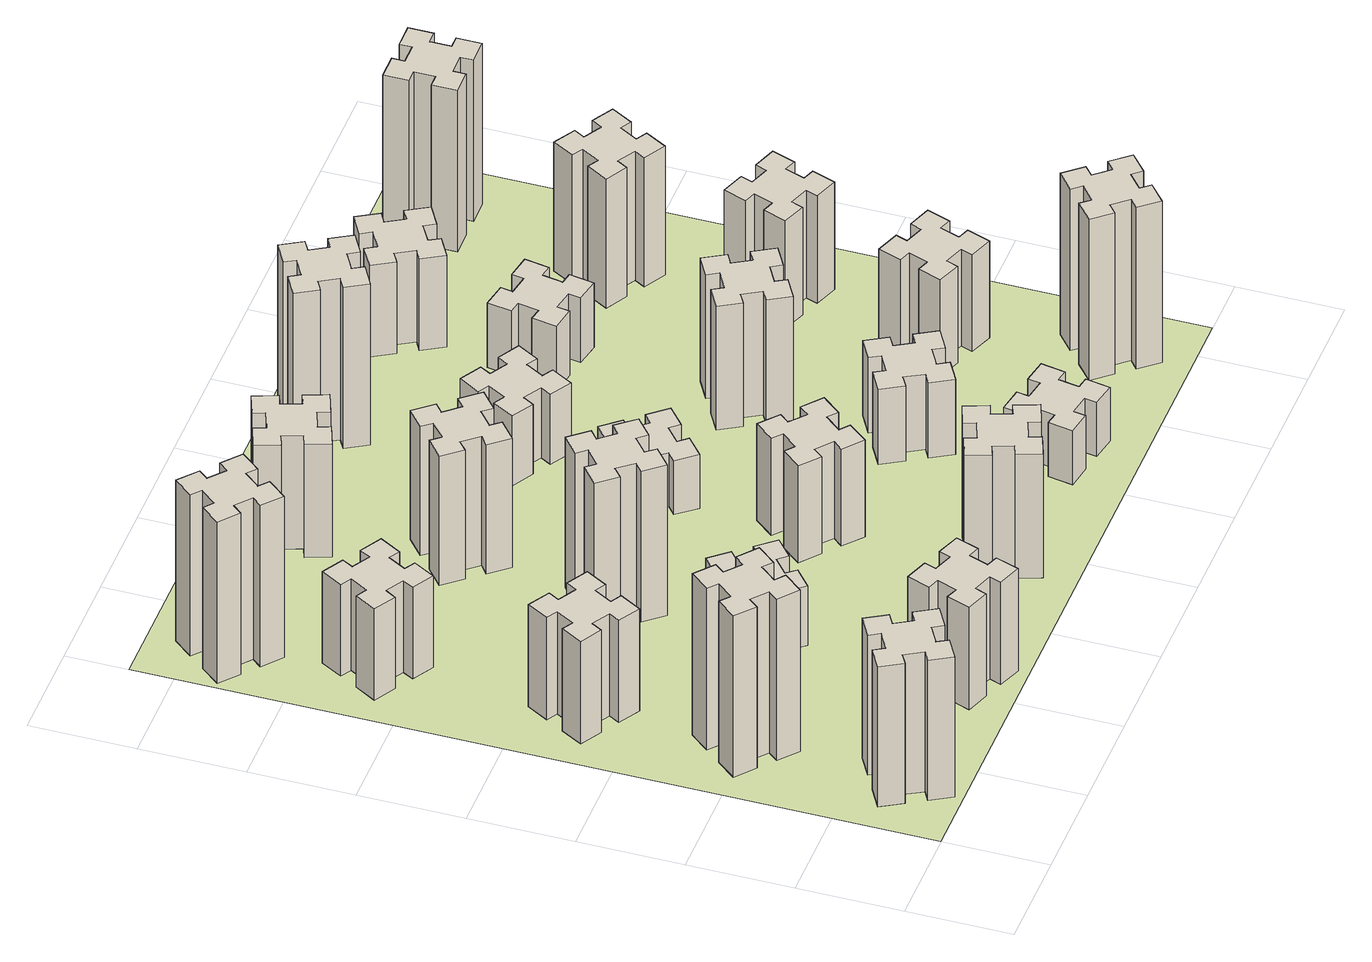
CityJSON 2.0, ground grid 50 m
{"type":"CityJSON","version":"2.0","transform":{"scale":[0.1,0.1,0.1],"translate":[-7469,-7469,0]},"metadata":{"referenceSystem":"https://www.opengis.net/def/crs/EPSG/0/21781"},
"CityObjects":{
"building1":{"type":"Building","attributes":{"class":"1000","function":"1000","usage":"1000","yearOfConstruction":2016,"roofType":"1000","measuredHeight":78,"storeysAboveGround":30,"storeysBelowGround":0},"geometry":[{"type":"Solid","lod":"1","boundaries":[[[[0,1,2,3,4,5,6,7,8,9,10,11,12,13,14,15,16,17,18,19]],[[17,16,20,21]],[[16,15,22,20]],[[15,14,23,22]],[[14,13,24,23]],[[13,12,25,24]],[[12,11,26,25]],[[11,10,27,26]],[[10,9,28,27]],[[9,8,29,28]],[[8,7,30,29]],[[7,6,31,30]],[[6,5,32,31]],[[5,4,33,32]],[[4,3,34,33]],[[3,2,35,34]],[[2,1,36,35]],[[1,0,37,36]],[[0,19,38,37]],[[19,18,39,38]],[[18,17,21,39]],[[24,25,26,27,28,29,30,31,32,33,34,35,36,37,38,39,21,20,22,23]]]]}]},
"building2":{"type":"Building","attributes":{"class":"1000","function":"1000","usage":"1000","yearOfConstruction":2016,"roofType":"1000","measuredHeight":90,"storeysAboveGround":30,"storeysBelowGround":0},"geometry":[{"type":"Solid","lod":"1","boundaries":[[[[40,41,42,43,44,45,46,47,48,49,50,51,52,53,54,55,56,57,58,59]],[[57,56,60,61]],[[56,55,62,60]],[[55,54,63,62]],[[54,53,64,63]],[[53,52,65,64]],[[52,51,66,65]],[[51,50,67,66]],[[50,49,68,67]],[[49,48,69,68]],[[48,47,70,69]],[[47,46,71,70]],[[46,45,72,71]],[[45,44,73,72]],[[44,43,74,73]],[[43,42,75,74]],[[42,41,76,75]],[[41,40,77,76]],[[40,59,78,77]],[[59,58,79,78]],[[58,57,61,79]],[[64,65,66,67,68,69,70,71,72,73,74,75,76,77,78,79,61,60,62,63]]]]}]},
"building3":{"type":"Building","attributes":{"class":"1000","function":"1000","usage":"1000","yearOfConstruction":2016,"roofType":"1000","measuredHeight":57,"storeysAboveGround":30,"storeysBelowGround":0},"geometry":[{"type":"Solid","lod":"1","boundaries":[[[[80,81,82,83,84,85,86,87,88,89,90,91,92,93,94,95,96,97,98,99]],[[97,96,100,101]],[[96,95,102,100]],[[95,94,103,102]],[[94,93,104,103]],[[93,92,105,104]],[[92,91,106,105]],[[91,90,107,106]],[[90,89,108,107]],[[89,88,109,108]],[[88,87,110,109]],[[87,86,111,110]],[[86,85,112,111]],[[85,84,113,112]],[[84,83,114,113]],[[83,82,115,114]],[[82,81,116,115]],[[81,80,117,116]],[[80,99,118,117]],[[99,98,119,118]],[[98,97,101,119]],[[104,105,106,107,108,109,110,111,112,113,114,115,116,117,118,119,101,100,102,103]]]]}]},
"building4":{"type":"Building","attributes":{"class":"1000","function":"1000","usage":"1000","yearOfConstruction":2016,"roofType":"1000","measuredHeight":51,"storeysAboveGround":30,"storeysBelowGround":0},"geometry":[{"type":"Solid","lod":"1","boundaries":[[[[120,121,122,123,124,125,126,127,128,129,130,131,132,133,134,135,136,137,138,139]],[[137,136,140,141]],[[136,135,142,140]],[[135,134,143,142]],[[134,133,144,143]],[[133,132,145,144]],[[132,131,146,145]],[[131,130,147,146]],[[130,129,148,147]],[[129,128,149,148]],[[128,127,150,149]],[[127,126,151,150]],[[126,125,152,151]],[[125,124,153,152]],[[124,123,154,153]],[[123,122,155,154]],[[122,121,156,155]],[[121,120,157,156]],[[120,139,158,157]],[[139,138,159,158]],[[138,137,141,159]],[[144,145,146,147,148,149,150,151,152,153,154,155,156,157,158,159,141,140,142,143]]]]}]},
"building5":{"type":"Building","attributes":{"class":"1000","function":"1000","usage":"1000","yearOfConstruction":2016,"roofType":"1000","measuredHeight":57,"storeysAboveGround":30,"storeysBelowGround":0},"geometry":[{"type":"Solid","lod":"1","boundaries":[[[[160,161,162,163,164,165,166,167,168,169,170,171,172,173,174,175,176,177,178,179]],[[177,176,180,181]],[[176,175,182,180]],[[175,174,183,182]],[[174,173,184,183]],[[173,172,185,184]],[[172,171,186,185]],[[171,170,187,186]],[[170,169,188,187]],[[169,168,189,188]],[[168,167,190,189]],[[167,166,191,190]],[[166,165,192,191]],[[165,164,193,192]],[[164,163,194,193]],[[163,162,195,194]],[[162,161,196,195]],[[161,160,197,196]],[[160,179,198,197]],[[179,178,199,198]],[[178,177,181,199]],[[184,185,186,187,188,189,190,191,192,193,194,195,196,197,198,199,181,180,182,183]]]]}]},
"building6":{"type":"Building","attributes":{"class":"1000","function":"1000","usage":"1000","yearOfConstruction":2016,"roofType":"1000","measuredHeight":90,"storeysAboveGround":30,"storeysBelowGround":0},"geometry":[{"type":"Solid","lod":"1","boundaries":[[[[200,201,202,203,204,205,206,207,208,209,210,211,212,213,214,215,216,217,218,219]],[[217,216,220,221]],[[216,215,222,220]],[[215,214,223,222]],[[214,213,224,223]],[[213,212,225,224]],[[212,211,226,225]],[[211,210,227,226]],[[210,209,228,227]],[[209,208,229,228]],[[208,207,230,229]],[[207,206,231,230]],[[206,205,232,231]],[[205,204,233,232]],[[204,203,234,233]],[[203,202,235,234]],[[202,201,236,235]],[[201,200,237,236]],[[200,219,238,237]],[[219,218,239,238]],[[218,217,221,239]],[[224,225,226,227,228,229,230,231,232,233,234,235,236,237,238,239,221,220,222,223]]]]}]},
"building7":{"type":"Building","attributes":{"class":"1000","function":"1000","usage":"1000","yearOfConstruction":2016,"roofType":"1000","measuredHeight":33,"storeysAboveGround":30,"storeysBelowGround":0},"geometry":[{"type":"Solid","lod":"1","boundaries":[[[[240,241,242,243,244,245,246,247,248,249,250,251,252,253,254,255,256,257,258,259]],[[257,256,260,261]],[[256,255,262,260]],[[255,254,263,262]],[[254,253,264,263]],[[253,252,265,264]],[[252,251,266,265]],[[251,250,267,266]],[[250,249,268,267]],[[249,248,269,268]],[[248,247,270,269]],[[247,246,271,270]],[[246,245,272,271]],[[245,244,273,272]],[[244,243,274,273]],[[243,242,275,274]],[[242,241,276,275]],[[241,240,277,276]],[[240,259,278,277]],[[259,258,279,278]],[[258,257,261,279]],[[264,265,266,267,268,269,270,271,272,273,274,275,276,277,278,279,261,260,262,263]]]]}]},
"building8":{"type":"Building","attributes":{"class":"1000","function":"1000","usage":"1000","yearOfConstruction":2016,"roofType":"1000","measuredHeight":84,"storeysAboveGround":30,"storeysBelowGround":0},"geometry":[{"type":"Solid","lod":"1","boundaries":[[[[280,281,282,283,284,285,286,287,288,289,290,291,292,293,294,295,296,297,298,299]],[[297,296,300,301]],[[296,295,302,300]],[[295,294,303,302]],[[294,293,304,303]],[[293,292,305,304]],[[292,291,306,305]],[[291,290,307,306]],[[290,289,308,307]],[[289,288,309,308]],[[288,287,310,309]],[[287,286,311,310]],[[286,285,312,311]],[[285,284,313,312]],[[284,283,314,313]],[[283,282,315,314]],[[282,281,316,315]],[[281,280,317,316]],[[280,299,318,317]],[[299,298,319,318]],[[298,297,301,319]],[[304,305,306,307,308,309,310,311,312,313,314,315,316,317,318,319,301,300,302,303]]]]}]},
"building9":{"type":"Building","attributes":{"class":"1000","function":"1000","usage":"1000","yearOfConstruction":2016,"roofType":"1000","measuredHeight":72,"storeysAboveGround":30,"storeysBelowGround":0},"geometry":[{"type":"Solid","lod":"1","boundaries":[[[[320,321,322,323,324,325,326,327,328,329,330,331,332,333,334,335,336,337,338,339]],[[337,336,340,341]],[[336,335,342,340]],[[335,334,343,342]],[[334,333,344,343]],[[333,332,345,344]],[[332,331,346,345]],[[331,330,347,346]],[[330,329,348,347]],[[329,328,349,348]],[[328,327,350,349]],[[327,326,351,350]],[[326,325,352,351]],[[325,324,353,352]],[[324,323,354,353]],[[323,322,355,354]],[[322,321,356,355]],[[321,320,357,356]],[[320,339,358,357]],[[339,338,359,358]],[[338,337,341,359]],[[344,345,346,347,348,349,350,351,352,353,354,355,356,357,358,359,341,340,342,343]]]]}]},
"building10":{"type":"Building","attributes":{"class":"1000","function":"1000","usage":"1000","yearOfConstruction":2016,"roofType":"1000","measuredHeight":69,"storeysAboveGround":30,"storeysBelowGround":0},"geometry":[{"type":"Solid","lod":"1","boundaries":[[[[360,361,362,363,364,365,366,367,368,369,370,371,372,373,374,375,376,377,378,379]],[[377,376,380,381]],[[376,375,382,380]],[[375,374,383,382]],[[374,373,384,383]],[[373,372,385,384]],[[372,371,386,385]],[[371,370,387,386]],[[370,369,388,387]],[[369,368,389,388]],[[368,367,390,389]],[[367,366,391,390]],[[366,365,392,391]],[[365,364,393,392]],[[364,363,394,393]],[[363,362,395,394]],[[362,361,396,395]],[[361,360,397,396]],[[360,379,398,397]],[[379,378,399,398]],[[378,377,381,399]],[[384,385,386,387,388,389,390,391,392,393,394,395,396,397,398,399,381,380,382,383]]]]}]},
"building11":{"type":"Building","attributes":{"class":"1000","function":"1000","usage":"1000","yearOfConstruction":2016,"roofType":"1000","measuredHeight":63,"storeysAboveGround":30,"storeysBelowGround":0},"geometry":[{"type":"Solid","lod":"1","boundaries":[[[[400,401,402,403,404,405,406,407,408,409,410,411,412,413,414,415,416,417,418,419]],[[417,416,420,421]],[[416,415,422,420]],[[415,414,423,422]],[[414,413,424,423]],[[413,412,425,424]],[[412,411,426,425]],[[411,410,427,426]],[[410,409,428,427]],[[409,408,429,428]],[[408,407,430,429]],[[407,406,431,430]],[[406,405,432,431]],[[405,404,433,432]],[[404,403,434,433]],[[403,402,435,434]],[[402,401,436,435]],[[401,400,437,436]],[[400,419,438,437]],[[419,418,439,438]],[[418,417,421,439]],[[424,425,426,427,428,429,430,431,432,433,434,435,436,437,438,439,421,420,422,423]]]]}]},
"building12":{"type":"Building","attributes":{"class":"1000","function":"1000","usage":"1000","yearOfConstruction":2016,"roofType":"1000","measuredHeight":54,"storeysAboveGround":30,"storeysBelowGround":0},"geometry":[{"type":"Solid","lod":"1","boundaries":[[[[440,441,442,443,444,445,446,447,448,449,450,451,452,453,454,455,456,457,458,459]],[[457,456,460,461]],[[456,455,462,460]],[[455,454,463,462]],[[454,453,464,463]],[[453,452,465,464]],[[452,451,466,465]],[[451,450,467,466]],[[450,449,468,467]],[[449,448,469,468]],[[448,447,470,469]],[[447,446,471,470]],[[446,445,472,471]],[[445,444,473,472]],[[444,443,474,473]],[[443,442,475,474]],[[442,441,476,475]],[[441,440,477,476]],[[440,459,478,477]],[[459,458,479,478]],[[458,457,461,479]],[[464,465,466,467,468,469,470,471,472,473,474,475,476,477,478,479,461,460,462,463]]]]}]},
"building13":{"type":"Building","attributes":{"class":"1000","function":"1000","usage":"1000","yearOfConstruction":2016,"roofType":"1000","measuredHeight":30,"storeysAboveGround":30,"storeysBelowGround":0},"geometry":[{"type":"Solid","lod":"1","boundaries":[[[[480,481,482,483,484,485,486,487,488,489,490,491,492,493,494,495,496,497,498,499]],[[497,496,500,501]],[[496,495,502,500]],[[495,494,503,502]],[[494,493,504,503]],[[493,492,505,504]],[[492,491,506,505]],[[491,490,507,506]],[[490,489,508,507]],[[489,488,509,508]],[[488,487,510,509]],[[487,486,511,510]],[[486,485,512,511]],[[485,484,513,512]],[[484,483,514,513]],[[483,482,515,514]],[[482,481,516,515]],[[481,480,517,516]],[[480,499,518,517]],[[499,498,519,518]],[[498,497,501,519]],[[504,505,506,507,508,509,510,511,512,513,514,515,516,517,518,519,501,500,502,503]]]]}]},
"building14":{"type":"Building","attributes":{"class":"1000","function":"1000","usage":"1000","yearOfConstruction":2016,"roofType":"1000","measuredHeight":39,"storeysAboveGround":30,"storeysBelowGround":0},"geometry":[{"type":"Solid","lod":"1","boundaries":[[[[520,521,522,523,524,525,526,527,528,529,530,531,532,533,534,535,536,537,538,539]],[[537,536,540,541]],[[536,535,542,540]],[[535,534,543,542]],[[534,533,544,543]],[[533,532,545,544]],[[532,531,546,545]],[[531,530,547,546]],[[530,529,548,547]],[[529,528,549,548]],[[528,527,550,549]],[[527,526,551,550]],[[526,525,552,551]],[[525,524,553,552]],[[524,523,554,553]],[[523,522,555,554]],[[522,521,556,555]],[[521,520,557,556]],[[520,539,558,557]],[[539,538,559,558]],[[538,537,541,559]],[[544,545,546,547,548,549,550,551,552,553,554,555,556,557,558,559,541,540,542,543]]]]}]},
"building15":{"type":"Building","attributes":{"class":"1000","function":"1000","usage":"1000","yearOfConstruction":2016,"roofType":"1000","measuredHeight":30,"storeysAboveGround":30,"storeysBelowGround":0},"geometry":[{"type":"Solid","lod":"1","boundaries":[[[[560,561,562,563,564,565,566,567,568,569,570,571,572,573,574,575,576,577,578,579]],[[577,576,580,581]],[[576,575,582,580]],[[575,574,583,582]],[[574,573,584,583]],[[573,572,585,584]],[[572,571,586,585]],[[571,570,587,586]],[[570,569,588,587]],[[569,568,589,588]],[[568,567,590,589]],[[567,566,591,590]],[[566,565,592,591]],[[565,564,593,592]],[[564,563,594,593]],[[563,562,595,594]],[[562,561,596,595]],[[561,560,597,596]],[[560,579,598,597]],[[579,578,599,598]],[[578,577,581,599]],[[584,585,586,587,588,589,590,591,592,593,594,595,596,597,598,599,581,580,582,583]]]]}]},
"building16":{"type":"Building","attributes":{"class":"1000","function":"1000","usage":"1000","yearOfConstruction":2016,"roofType":"1000","measuredHeight":90,"storeysAboveGround":30,"storeysBelowGround":0},"geometry":[{"type":"Solid","lod":"1","boundaries":[[[[600,601,602,603,604,605,606,607,608,609,610,611,612,613,614,615,616,617,618,619]],[[617,616,620,621]],[[616,615,622,620]],[[615,614,623,622]],[[614,613,624,623]],[[613,612,625,624]],[[612,611,626,625]],[[611,610,627,626]],[[610,609,628,627]],[[609,608,629,628]],[[608,607,630,629]],[[607,606,631,630]],[[606,605,632,631]],[[605,604,633,632]],[[604,603,634,633]],[[603,602,635,634]],[[602,601,636,635]],[[601,600,637,636]],[[600,619,638,637]],[[619,618,639,638]],[[618,617,621,639]],[[624,625,626,627,628,629,630,631,632,633,634,635,636,637,638,639,621,620,622,623]]]]}]},
"building17":{"type":"Building","attributes":{"class":"1000","function":"1000","usage":"1000","yearOfConstruction":2016,"roofType":"1000","measuredHeight":42,"storeysAboveGround":30,"storeysBelowGround":0},"geometry":[{"type":"Solid","lod":"1","boundaries":[[[[640,641,642,643,644,645,646,647,648,649,650,651,652,653,654,655,656,657,658,659]],[[657,656,660,661]],[[656,655,662,660]],[[655,654,663,662]],[[654,653,664,663]],[[653,652,665,664]],[[652,651,666,665]],[[651,650,667,666]],[[650,649,668,667]],[[649,648,669,668]],[[648,647,670,669]],[[647,646,671,670]],[[646,645,672,671]],[[645,644,673,672]],[[644,643,674,673]],[[643,642,675,674]],[[642,641,676,675]],[[641,640,677,676]],[[640,659,678,677]],[[659,658,679,678]],[[658,657,661,679]],[[664,665,666,667,668,669,670,671,672,673,674,675,676,677,678,679,661,660,662,663]]]]}]},
"building18":{"type":"Building","attributes":{"class":"1000","function":"1000","usage":"1000","yearOfConstruction":2016,"roofType":"1000","measuredHeight":69,"storeysAboveGround":30,"storeysBelowGround":0},"geometry":[{"type":"Solid","lod":"1","boundaries":[[[[680,681,682,683,684,685,686,687,688,689,690,691,692,693,694,695,696,697,698,699]],[[697,696,700,701]],[[696,695,702,700]],[[695,694,703,702]],[[694,693,704,703]],[[693,692,705,704]],[[692,691,706,705]],[[691,690,707,706]],[[690,689,708,707]],[[689,688,709,708]],[[688,687,710,709]],[[687,686,711,710]],[[686,685,712,711]],[[685,684,713,712]],[[684,683,714,713]],[[683,682,715,714]],[[682,681,716,715]],[[681,680,717,716]],[[680,699,718,717]],[[699,698,719,718]],[[698,697,701,719]],[[704,705,706,707,708,709,710,711,712,713,714,715,716,717,718,719,701,700,702,703]]]]}]},
"building19":{"type":"Building","attributes":{"class":"1000","function":"1000","usage":"1000","yearOfConstruction":2016,"roofType":"1000","measuredHeight":36,"storeysAboveGround":30,"storeysBelowGround":0},"geometry":[{"type":"Solid","lod":"1","boundaries":[[[[720,721,722,723,724,725,726,727,728,729,730,731,732,733,734,735,736,737,738,739]],[[737,736,740,741]],[[736,735,742,740]],[[735,734,743,742]],[[734,733,744,743]],[[733,732,745,744]],[[732,731,746,745]],[[731,730,747,746]],[[730,729,748,747]],[[729,728,749,748]],[[728,727,750,749]],[[727,726,751,750]],[[726,725,752,751]],[[725,724,753,752]],[[724,723,754,753]],[[723,722,755,754]],[[722,721,756,755]],[[721,720,757,756]],[[720,739,758,757]],[[739,738,759,758]],[[738,737,741,759]],[[744,745,746,747,748,749,750,751,752,753,754,755,756,757,758,759,741,740,742,743]]]]}]},
"building20":{"type":"Building","attributes":{"class":"1000","function":"1000","usage":"1000","yearOfConstruction":2016,"roofType":"1000","measuredHeight":90,"storeysAboveGround":30,"storeysBelowGround":0},"geometry":[{"type":"Solid","lod":"1","boundaries":[[[[760,761,762,763,764,765,766,767,768,769,770,771,772,773,774,775,776,777,778,779]],[[777,776,780,781]],[[776,775,782,780]],[[775,774,783,782]],[[774,773,784,783]],[[773,772,785,784]],[[772,771,786,785]],[[771,770,787,786]],[[770,769,788,787]],[[769,768,789,788]],[[768,767,790,789]],[[767,766,791,790]],[[766,765,792,791]],[[765,764,793,792]],[[764,763,794,793]],[[763,762,795,794]],[[762,761,796,795]],[[761,760,797,796]],[[760,779,798,797]],[[779,778,799,798]],[[778,777,781,799]],[[784,785,786,787,788,789,790,791,792,793,794,795,796,797,798,799,781,780,782,783]]]]}]},
"building21":{"type":"Building","attributes":{"class":"1000","function":"1000","usage":"1000","yearOfConstruction":2016,"roofType":"1000","measuredHeight":54,"storeysAboveGround":30,"storeysBelowGround":0},"geometry":[{"type":"Solid","lod":"1","boundaries":[[[[800,801,802,803,804,805,806,807,808,809,810,811,812,813,814,815,816,817,818,819]],[[817,816,820,821]],[[816,815,822,820]],[[815,814,823,822]],[[814,813,824,823]],[[813,812,825,824]],[[812,811,826,825]],[[811,810,827,826]],[[810,809,828,827]],[[809,808,829,828]],[[808,807,830,829]],[[807,806,831,830]],[[806,805,832,831]],[[805,804,833,832]],[[804,803,834,833]],[[803,802,835,834]],[[802,801,836,835]],[[801,800,837,836]],[[800,819,838,837]],[[819,818,839,838]],[[818,817,821,839]],[[824,825,826,827,828,829,830,831,832,833,834,835,836,837,838,839,821,820,822,823]]]]}]},
"building22":{"type":"Building","attributes":{"class":"1000","function":"1000","usage":"1000","yearOfConstruction":2016,"roofType":"1000","measuredHeight":51,"storeysAboveGround":30,"storeysBelowGround":0},"geometry":[{"type":"Solid","lod":"1","boundaries":[[[[840,841,842,843,844,845,846,847,848,849,850,851,852,853,854,855,856,857,858,859]],[[857,856,860,861]],[[856,855,862,860]],[[855,854,863,862]],[[854,853,864,863]],[[853,852,865,864]],[[852,851,866,865]],[[851,850,867,866]],[[850,849,868,867]],[[849,848,869,868]],[[848,847,870,869]],[[847,846,871,870]],[[846,845,872,871]],[[845,844,873,872]],[[844,843,874,873]],[[843,842,875,874]],[[842,841,876,875]],[[841,840,877,876]],[[840,859,878,877]],[[859,858,879,878]],[[858,857,861,879]],[[864,865,866,867,868,869,870,871,872,873,874,875,876,877,878,879,861,860,862,863]]]]}]},
"building23":{"type":"Building","attributes":{"class":"1000","function":"1000","usage":"1000","yearOfConstruction":2016,"roofType":"1000","measuredHeight":60,"storeysAboveGround":30,"storeysBelowGround":0},"geometry":[{"type":"Solid","lod":"1","boundaries":[[[[880,881,882,883,884,885,886,887,888,889,890,891,892,893,894,895,896,897,898,899]],[[897,896,900,901]],[[896,895,902,900]],[[895,894,903,902]],[[894,893,904,903]],[[893,892,905,904]],[[892,891,906,905]],[[891,890,907,906]],[[890,889,908,907]],[[889,888,909,908]],[[888,887,910,909]],[[887,886,911,910]],[[886,885,912,911]],[[885,884,913,912]],[[884,883,914,913]],[[883,882,915,914]],[[882,881,916,915]],[[881,880,917,916]],[[880,899,918,917]],[[899,898,919,918]],[[898,897,901,919]],[[904,905,906,907,908,909,910,911,912,913,914,915,916,917,918,919,901,900,902,903]]]]}]},
"building24":{"type":"Building","attributes":{"class":"1000","function":"1000","usage":"1000","yearOfConstruction":2016,"roofType":"1000","measuredHeight":72,"storeysAboveGround":30,"storeysBelowGround":0},"geometry":[{"type":"Solid","lod":"1","boundaries":[[[[920,921,922,923,924,925,926,927,928,929,930,931,932,933,934,935,936,937,938,939]],[[937,936,940,941]],[[936,935,942,940]],[[935,934,943,942]],[[934,933,944,943]],[[933,932,945,944]],[[932,931,946,945]],[[931,930,947,946]],[[930,929,948,947]],[[929,928,949,948]],[[928,927,950,949]],[[927,926,951,950]],[[926,925,952,951]],[[925,924,953,952]],[[924,923,954,953]],[[923,922,955,954]],[[922,921,956,955]],[[921,920,957,956]],[[920,939,958,957]],[[939,938,959,958]],[[938,937,941,959]],[[944,945,946,947,948,949,950,951,952,953,954,955,956,957,958,959,941,940,942,943]]]]}]},
"building25":{"type":"Building","attributes":{"class":"1000","function":"1000","usage":"1000","yearOfConstruction":2016,"roofType":"1000","measuredHeight":90,"storeysAboveGround":30,"storeysBelowGround":0},"geometry":[{"type":"Solid","lod":"1","boundaries":[[[[960,961,962,963,964,965,966,967,968,969,970,971,972,973,974,975,976,977,978,979]],[[977,976,980,981]],[[976,975,982,980]],[[975,974,983,982]],[[974,973,984,983]],[[973,972,985,984]],[[972,971,986,985]],[[971,970,987,986]],[[970,969,988,987]],[[969,968,989,988]],[[968,967,990,989]],[[967,966,991,990]],[[966,965,992,991]],[[965,964,993,992]],[[964,963,994,993]],[[963,962,995,994]],[[962,961,996,995]],[[961,960,997,996]],[[960,979,998,997]],[[979,978,999,998]],[[978,977,981,999]],[[984,985,986,987,988,989,990,991,992,993,994,995,996,997,998,999,981,980,982,983]]]]}]},
"landuse1":{"type":"LandUse","attributes":{"name":"plot1","function":"1010"},"geometry":[{"type":"MultiSurface","lod":"1","boundaries":[[[1000,1001,1002,1003]]]}]}
},
"vertices":[
[255,264,0],[305,177,0],[253,147,0],[313,43,0],[417,103,0],[387,155,0],[474,205,0],[504,153,0],[608,213,0],[548,317,0],[496,287,0],[446,374,0],[498,404,0],[438,508,0],[334,448,0],[364,396,0],[277,346,0],[247,398,0],[143,338,0],[203,234,0],[277,346,780],[247,398,780],[364,396,780],[334,448,780],[438,508,780],[498,404,780],[446,374,780],[496,287,780],[548,317,780],[608,213,780],[504,153,780],[474,205,780],[387,155,780],[417,103,780],[313,43,780],[253,147,780],[305,177,780],[255,264,780],[203,234,780],[143,338,780],
[484,1067,0],[408,1132,0],[446,1178,0],[354,1255,0],[277,1163,0],[323,1124,0],[259,1048,0],[213,1086,0],[136,994,0],[228,917,0],[266,963,0],[343,899,0],[304,853,0],[396,776,0],[473,868,0],[427,906,0],[492,983,0],[538,944,0],[615,1036,0],[523,1113,0],[492,983,900],[538,944,900],[427,906,900],[473,868,900],[396,776,900],[304,853,900],[343,899,900],[266,963,900],[228,917,900],[136,994,900],[213,1086,900],[259,1048,900],[323,1124,900],[277,1163,900],[354,1255,900],[446,1178,900],[408,1132,900],[484,1067,900],[523,1113,900],[615,1036,900],
[474,1826,0],[387,1876,0],[417,1928,0],[313,1988,0],[253,1884,0],[305,1854,0],[255,1767,0],[203,1797,0],[143,1693,0],[247,1633,0],[277,1685,0],[364,1635,0],[334,1583,0],[438,1523,0],[498,1627,0],[446,1657,0],[496,1744,0],[548,1714,0],[608,1818,0],[504,1878,0],[496,1744,570],[548,1714,570],[446,1657,570],[498,1627,570],[438,1523,570],[334,1583,570],[364,1635,570],[277,1685,570],[247,1633,570],[143,1693,570],[203,1797,570],[255,1767,570],[305,1854,570],[253,1884,570],[313,1988,570],[417,1928,570],[387,1876,570],[474,1826,570],[504,1878,570],[608,1818,570],
[446,2597,0],[496,2684,0],[548,2654,0],[608,2758,0],[504,2818,0],[474,2766,0],[387,2816,0],[417,2868,0],[313,2928,0],[253,2824,0],[305,2794,0],[255,2707,0],[203,2737,0],[143,2633,0],[247,2573,0],[277,2625,0],[364,2575,0],[334,2523,0],[438,2463,0],[498,2567,0],[364,2575,510],[334,2523,510],[277,2625,510],[247,2573,510],[143,2633,510],[203,2737,510],[255,2707,510],[305,2794,510],[253,2824,510],[313,2928,510],[417,2868,510],[387,2816,510],[474,2766,510],[504,2818,510],[608,2758,510],[548,2654,510],[496,2684,510],[446,2597,510],[498,2567,510],[438,2463,510],
[1029,360,0],[995,266,0],[939,287,0],[897,174,0],[1010,133,0],[1031,189,0],[1125,155,0],[1104,99,0],[1217,57,0],[1258,170,0],[1202,191,0],[1236,285,0],[1292,264,0],[1333,377,0],[1220,418,0],[1200,362,0],[1106,396,0],[1127,452,0],[1014,493,0],[973,380,0],[1106,396,570],[1127,452,570],[1200,362,570],[1220,418,570],[1333,377,570],[1292,264,570],[1236,285,570],[1202,191,570],[1258,170,570],[1217,57,570],[1104,99,570],[1125,155,570],[1031,189,570],[1010,133,570],[897,174,570],[939,287,570],[995,266,570],[1029,360,570],[973,380,570],[1014,493,570],
[384,3387,0],[308,3452,0],[346,3498,0],[254,3575,0],[177,3483,0],[223,3444,0],[159,3368,0],[113,3406,0],[36,3314,0],[128,3237,0],[166,3283,0],[243,3219,0],[204,3173,0],[296,3096,0],[373,3188,0],[327,3226,0],[392,3303,0],[438,3264,0],[515,3356,0],[423,3433,0],[392,3303,900],[438,3264,900],[327,3226,900],[373,3188,900],[296,3096,900],[204,3173,900],[243,3219,900],[166,3283,900],[128,3237,900],[36,3314,900],[113,3406,900],[159,3368,900],[223,3444,900],[177,3483,900],[254,3575,900],[346,3498,900],[308,3452,900],[384,3387,900],[423,3433,900],[515,3356,900],
[1083,1332,0],[1006,1267,0],[968,1313,0],[876,1236,0],[953,1144,0],[999,1183,0],[1063,1106,0],[1017,1068,0],[1094,976,0],[1186,1053,0],[1148,1099,0],[1224,1163,0],[1263,1117,0],[1355,1194,0],[1278,1286,0],[1232,1248,0],[1167,1324,0],[1213,1363,0],[1136,1455,0],[1044,1378,0],[1167,1324,330],[1213,1363,330],[1232,1248,330],[1278,1286,330],[1355,1194,330],[1263,1117,330],[1224,1163,330],[1148,1099,330],[1186,1053,330],[1094,976,330],[1017,1068,330],[1063,1106,330],[999,1183,330],[953,1144,330],[876,1236,330],[968,1313,330],[1006,1267,330],[1083,1332,330],[1044,1378,330],[1136,1455,330],
[1083,1972,0],[1006,1907,0],[968,1953,0],[876,1876,0],[953,1784,0],[999,1823,0],[1063,1746,0],[1017,1708,0],[1094,1616,0],[1186,1693,0],[1148,1739,0],[1224,1803,0],[1263,1757,0],[1355,1834,0],[1278,1926,0],[1232,1888,0],[1167,1964,0],[1213,2003,0],[1136,2095,0],[1044,2018,0],[1167,1964,840],[1213,2003,840],[1232,1888,840],[1278,1926,840],[1355,1834,840],[1263,1757,840],[1224,1803,840],[1148,1739,840],[1186,1693,840],[1094,1616,840],[1017,1708,840],[1063,1746,840],[999,1823,840],[953,1784,840],[876,1876,840],[968,1953,840],[1006,1907,840],[1083,1972,840],[1044,2018,840],[1136,2095,840],
[1099,2563,0],[1163,2486,0],[1117,2448,0],[1194,2356,0],[1286,2433,0],[1248,2479,0],[1324,2543,0],[1363,2497,0],[1455,2574,0],[1378,2666,0],[1332,2628,0],[1267,2704,0],[1313,2743,0],[1236,2835,0],[1144,2758,0],[1183,2712,0],[1106,2647,0],[1068,2693,0],[976,2616,0],[1053,2524,0],[1106,2647,720],[1068,2693,720],[1183,2712,720],[1144,2758,720],[1236,2835,720],[1313,2743,720],[1267,2704,720],[1332,2628,720],[1378,2666,720],[1455,2574,720],[1363,2497,720],[1324,2543,720],[1248,2479,720],[1286,2433,720],[1194,2356,720],[1117,2448,720],[1163,2486,720],[1099,2563,720],[1053,2524,720],[976,2616,720],
[1965,496,0],[1871,462,0],[1850,518,0],[1737,477,0],[1779,364,0],[1835,385,0],[1869,291,0],[1813,270,0],[1854,157,0],[1967,199,0],[1946,255,0],[2040,289,0],[2060,233,0],[2173,274,0],[2132,387,0],[2076,366,0],[2042,460,0],[2098,480,0],[2057,593,0],[1944,552,0],[2042,460,690],[2098,480,690],[2076,366,690],[2132,387,690],[2173,274,690],[2060,233,690],[2040,289,690],[1946,255,690],[1967,199,690],[1854,157,690],[1813,270,690],[1869,291,690],[1835,385,690],[1779,364,690],[1737,477,690],[1850,518,690],[1871,462,690],[1965,496,690],[1944,552,690],[2057,593,690],
[1125,3456,0],[1031,3422,0],[1010,3478,0],[897,3437,0],[939,3324,0],[995,3345,0],[1029,3251,0],[973,3230,0],[1014,3117,0],[1127,3159,0],[1106,3215,0],[1200,3249,0],[1220,3193,0],[1333,3234,0],[1292,3347,0],[1236,3326,0],[1202,3420,0],[1258,3440,0],[1217,3553,0],[1104,3512,0],[1202,3420,630],[1258,3440,630],[1236,3326,630],[1292,3347,630],[1333,3234,630],[1220,3193,630],[1200,3249,630],[1106,3215,630],[1127,3159,630],[1014,3117,630],[973,3230,630],[1029,3251,630],[995,3345,630],[939,3324,630],[897,3437,630],[1010,3478,630],[1031,3422,630],[1125,3456,630],[1104,3512,630],[1217,3553,630],
[1746,1163,0],[1823,1099,0],[1784,1053,0],[1876,976,0],[1953,1068,0],[1907,1106,0],[1972,1183,0],[2018,1144,0],[2095,1236,0],[2003,1313,0],[1964,1267,0],[1888,1332,0],[1926,1378,0],[1834,1455,0],[1757,1363,0],[1803,1324,0],[1739,1248,0],[1693,1286,0],[1616,1194,0],[1708,1117,0],[1739,1248,540],[1693,1286,540],[1803,1324,540],[1757,1363,540],[1834,1455,540],[1926,1378,540],[1888,1332,540],[1964,1267,540],[2003,1313,540],[2095,1236,540],[2018,1144,540],[1972,1183,540],[1907,1106,540],[1953,1068,540],[1876,976,540],[1784,1053,540],[1823,1099,540],[1746,1163,540],[1708,1117,540],[1616,1194,540],
[1972,1988,0],[1907,2064,0],[1953,2103,0],[1876,2195,0],[1784,2118,0],[1823,2072,0],[1746,2007,0],[1708,2053,0],[1616,1976,0],[1693,1884,0],[1739,1923,0],[1803,1846,0],[1757,1808,0],[1834,1716,0],[1926,1793,0],[1888,1839,0],[1964,1903,0],[2003,1857,0],[2095,1934,0],[2018,2026,0],[1964,1903,300],[2003,1857,300],[1888,1839,300],[1926,1793,300],[1834,1716,300],[1757,1808,300],[1803,1846,300],[1739,1923,300],[1693,1884,300],[1616,1976,300],[1708,2053,300],[1746,2007,300],[1823,2072,300],[1784,2118,300],[1876,2195,300],[1953,2103,300],[1907,2064,300],[1972,1988,300],[2018,2026,300],[2095,1934,300],
[2026,2497,0],[2076,2584,0],[2128,2554,0],[2188,2658,0],[2084,2718,0],[2054,2666,0],[1967,2716,0],[1997,2768,0],[1893,2828,0],[1833,2724,0],[1885,2694,0],[1835,2607,0],[1783,2637,0],[1723,2533,0],[1827,2473,0],[1857,2525,0],[1944,2475,0],[1914,2423,0],[2018,2363,0],[2078,2467,0],[1944,2475,390],[1914,2423,390],[1857,2525,390],[1827,2473,390],[1723,2533,390],[1783,2637,390],[1835,2607,390],[1885,2694,390],[1833,2724,390],[1893,2828,390],[1997,2768,390],[1967,2716,390],[2054,2666,390],[2084,2718,390],[2188,2658,390],[2128,2554,390],[2076,2584,390],[2026,2497,390],[2078,2467,390],[2018,2363,390],
[2596,444,0],[2578,345,0],[2519,356,0],[2498,237,0],[2617,217,0],[2627,276,0],[2725,258,0],[2715,199,0],[2833,178,0],[2854,297,0],[2795,307,0],[2812,405,0],[2871,395,0],[2892,513,0],[2774,534,0],[2764,475,0],[2665,492,0],[2676,551,0],[2557,572,0],[2537,454,0],[2665,492,300],[2676,551,300],[2764,475,300],[2774,534,300],[2892,513,300],[2871,395,300],[2812,405,300],[2795,307,300],[2854,297,300],[2833,178,300],[2715,199,300],[2725,258,300],[2627,276,300],[2617,217,300],[2498,237,300],[2519,356,300],[2578,345,300],[2596,444,300],[2537,454,300],[2557,572,300],
[1844,3556,0],[1757,3506,0],[1727,3558,0],[1623,3498,0],[1683,3394,0],[1735,3424,0],[1785,3337,0],[1733,3307,0],[1793,3203,0],[1897,3263,0],[1867,3315,0],[1954,3365,0],[1984,3313,0],[2088,3373,0],[2028,3477,0],[1976,3447,0],[1926,3534,0],[1978,3564,0],[1918,3668,0],[1814,3608,0],[1926,3534,900],[1978,3564,900],[1976,3447,900],[2028,3477,900],[2088,3373,900],[1984,3313,900],[1954,3365,900],[1867,3315,900],[1897,3263,900],[1793,3203,900],[1733,3307,900],[1785,3337,900],[1735,3424,900],[1683,3394,900],[1623,3498,900],[1727,3558,900],[1757,3506,900],[1844,3556,900],[1814,3608,900],[1918,3668,900],
[2716,1027,0],[2666,1114,0],[2718,1144,0],[2658,1248,0],[2554,1188,0],[2584,1136,0],[2497,1086,0],[2467,1138,0],[2363,1078,0],[2423,974,0],[2475,1004,0],[2525,917,0],[2473,887,0],[2533,783,0],[2637,843,0],[2607,895,0],[2694,945,0],[2724,893,0],[2828,953,0],[2768,1057,0],[2694,945,420],[2724,893,420],[2607,895,420],[2637,843,420],[2533,783,420],[2473,887,420],[2525,917,420],[2475,1004,420],[2423,974,420],[2363,1078,420],[2467,1138,420],[2497,1086,420],[2584,1136,420],[2554,1188,420],[2658,1248,420],[2718,1144,420],[2666,1114,420],[2716,1027,420],[2768,1057,420],[2828,953,420],
[2475,1744,0],[2525,1657,0],[2473,1627,0],[2533,1523,0],[2637,1583,0],[2607,1635,0],[2694,1685,0],[2724,1633,0],[2828,1693,0],[2768,1797,0],[2716,1767,0],[2666,1854,0],[2718,1884,0],[2658,1988,0],[2554,1928,0],[2584,1876,0],[2497,1826,0],[2467,1878,0],[2363,1818,0],[2423,1714,0],[2497,1826,690],[2467,1878,690],[2584,1876,690],[2554,1928,690],[2658,1988,690],[2718,1884,690],[2666,1854,690],[2716,1767,690],[2768,1797,690],[2828,1693,690],[2724,1633,690],[2694,1685,690],[2607,1635,690],[2637,1583,690],[2533,1523,690],[2473,1627,690],[2525,1657,690],[2475,1744,690],[2423,1714,690],[2363,1818,690],
[2664,2795,0],[2565,2812,0],[2576,2871,0],[2457,2892,0],[2437,2774,0],[2496,2764,0],[2478,2665,0],[2419,2676,0],[2398,2557,0],[2517,2537,0],[2527,2596,0],[2625,2578,0],[2615,2519,0],[2733,2498,0],[2754,2617,0],[2695,2627,0],[2712,2725,0],[2771,2715,0],[2792,2833,0],[2674,2854,0],[2712,2725,360],[2771,2715,360],[2695,2627,360],[2754,2617,360],[2733,2498,360],[2615,2519,360],[2625,2578,360],[2527,2596,360],[2517,2537,360],[2398,2557,360],[2419,2676,360],[2478,2665,360],[2496,2764,360],[2437,2774,360],[2457,2892,360],[2576,2871,360],[2565,2812,360],[2664,2795,360],[2674,2854,360],[2792,2833,360],
[3468,259,0],[3544,323,0],[3583,277,0],[3675,354,0],[3598,446,0],[3552,408,0],[3487,484,0],[3533,523,0],[3456,615,0],[3364,538,0],[3403,492,0],[3326,427,0],[3288,473,0],[3196,396,0],[3273,304,0],[3319,343,0],[3383,266,0],[3337,228,0],[3414,136,0],[3506,213,0],[3383,266,900],[3337,228,900],[3319,343,900],[3273,304,900],[3196,396,900],[3288,473,900],[3326,427,900],[3403,492,900],[3364,538,900],[3456,615,900],[3533,523,900],[3487,484,900],[3552,408,900],[3598,446,900],[3675,354,900],[3583,277,900],[3544,323,900],[3468,259,900],[3506,213,900],[3414,136,900],
[3151,1029,0],[3245,995,0],[3224,939,0],[3337,897,0],[3378,1010,0],[3322,1031,0],[3356,1125,0],[3412,1104,0],[3453,1217,0],[3340,1258,0],[3320,1202,0],[3226,1236,0],[3247,1292,0],[3134,1333,0],[3093,1220,0],[3149,1200,0],[3115,1106,0],[3059,1127,0],[3017,1014,0],[3130,973,0],[3115,1106,540],[3059,1127,540],[3149,1200,540],[3093,1220,540],[3134,1333,540],[3247,1292,540],[3226,1236,540],[3320,1202,540],[3340,1258,540],[3453,1217,540],[3412,1104,540],[3356,1125,540],[3322,1031,540],[3378,1010,540],[3337,897,540],[3224,939,540],[3245,995,540],[3151,1029,540],[3130,973,540],[3017,1014,540],
[2716,3347,0],[2666,3434,0],[2718,3464,0],[2658,3568,0],[2554,3508,0],[2584,3456,0],[2497,3406,0],[2467,3458,0],[2363,3398,0],[2423,3294,0],[2475,3324,0],[2525,3237,0],[2473,3207,0],[2533,3103,0],[2637,3163,0],[2607,3215,0],[2694,3265,0],[2724,3213,0],[2828,3273,0],[2768,3377,0],[2694,3265,510],[2724,3213,510],[2607,3215,510],[2637,3163,510],[2533,3103,510],[2473,3207,510],[2525,3237,510],[2475,3324,510],[2423,3294,510],[2363,3398,510],[2467,3458,510],[2497,3406,510],[2584,3456,510],[2554,3508,510],[2658,3568,510],[2718,3464,510],[2666,3434,510],[2716,3347,510],[2768,3377,510],[2828,3273,510],
[3422,1771,0],[3456,1865,0],[3512,1844,0],[3553,1957,0],[3440,1998,0],[3420,1942,0],[3326,1976,0],[3347,2032,0],[3234,2073,0],[3193,1960,0],[3249,1940,0],[3215,1846,0],[3159,1867,0],[3117,1754,0],[3230,1713,0],[3251,1769,0],[3345,1735,0],[3324,1679,0],[3437,1637,0],[3478,1750,0],[3345,1735,600],[3324,1679,600],[3251,1769,600],[3230,1713,600],[3117,1754,600],[3159,1867,600],[3215,1846,600],[3249,1940,600],[3193,1960,600],[3234,2073,600],[3347,2032,600],[3326,1976,600],[3420,1942,600],[3440,1998,600],[3553,1957,600],[3512,1844,600],[3456,1865,600],[3422,1771,600],[3478,1750,600],[3437,1637,600],
[3165,2694,0],[3115,2607,0],[3063,2637,0],[3003,2533,0],[3107,2473,0],[3137,2525,0],[3224,2475,0],[3194,2423,0],[3298,2363,0],[3358,2467,0],[3306,2497,0],[3356,2584,0],[3408,2554,0],[3468,2658,0],[3364,2718,0],[3334,2666,0],[3247,2716,0],[3277,2768,0],[3173,2828,0],[3113,2724,0],[3247,2716,720],[3277,2768,720],[3334,2666,720],[3364,2718,720],[3468,2658,720],[3408,2554,720],[3356,2584,720],[3306,2497,720],[3358,2467,720],[3298,2363,720],[3194,2423,720],[3224,2475,720],[3137,2525,720],[3107,2473,720],[3003,2533,720],[3063,2637,720],[3115,2607,720],[3165,2694,720],[3113,2724,720],[3173,2828,720],
[3285,3325,0],[3385,3325,0],[3385,3265,0],[3505,3265,0],[3505,3385,0],[3445,3385,0],[3445,3485,0],[3505,3485,0],[3505,3605,0],[3385,3605,0],[3385,3545,0],[3285,3545,0],[3285,3605,0],[3165,3605,0],[3165,3485,0],[3225,3485,0],[3225,3385,0],[3165,3385,0],[3165,3265,0],[3285,3265,0],[3225,3385,900],[3165,3385,900],[3225,3485,900],[3165,3485,900],[3165,3605,900],[3285,3605,900],[3285,3545,900],[3385,3545,900],[3385,3605,900],[3505,3605,900],[3505,3485,900],[3445,3485,900],[3445,3385,900],[3505,3385,900],[3505,3265,900],[3385,3265,900],[3385,3325,900],[3285,3325,900],[3285,3265,900],[3165,3265,900],
[5,3705,0],[3705,3705,0],[3705,5,0],[5,5,0]
]}
